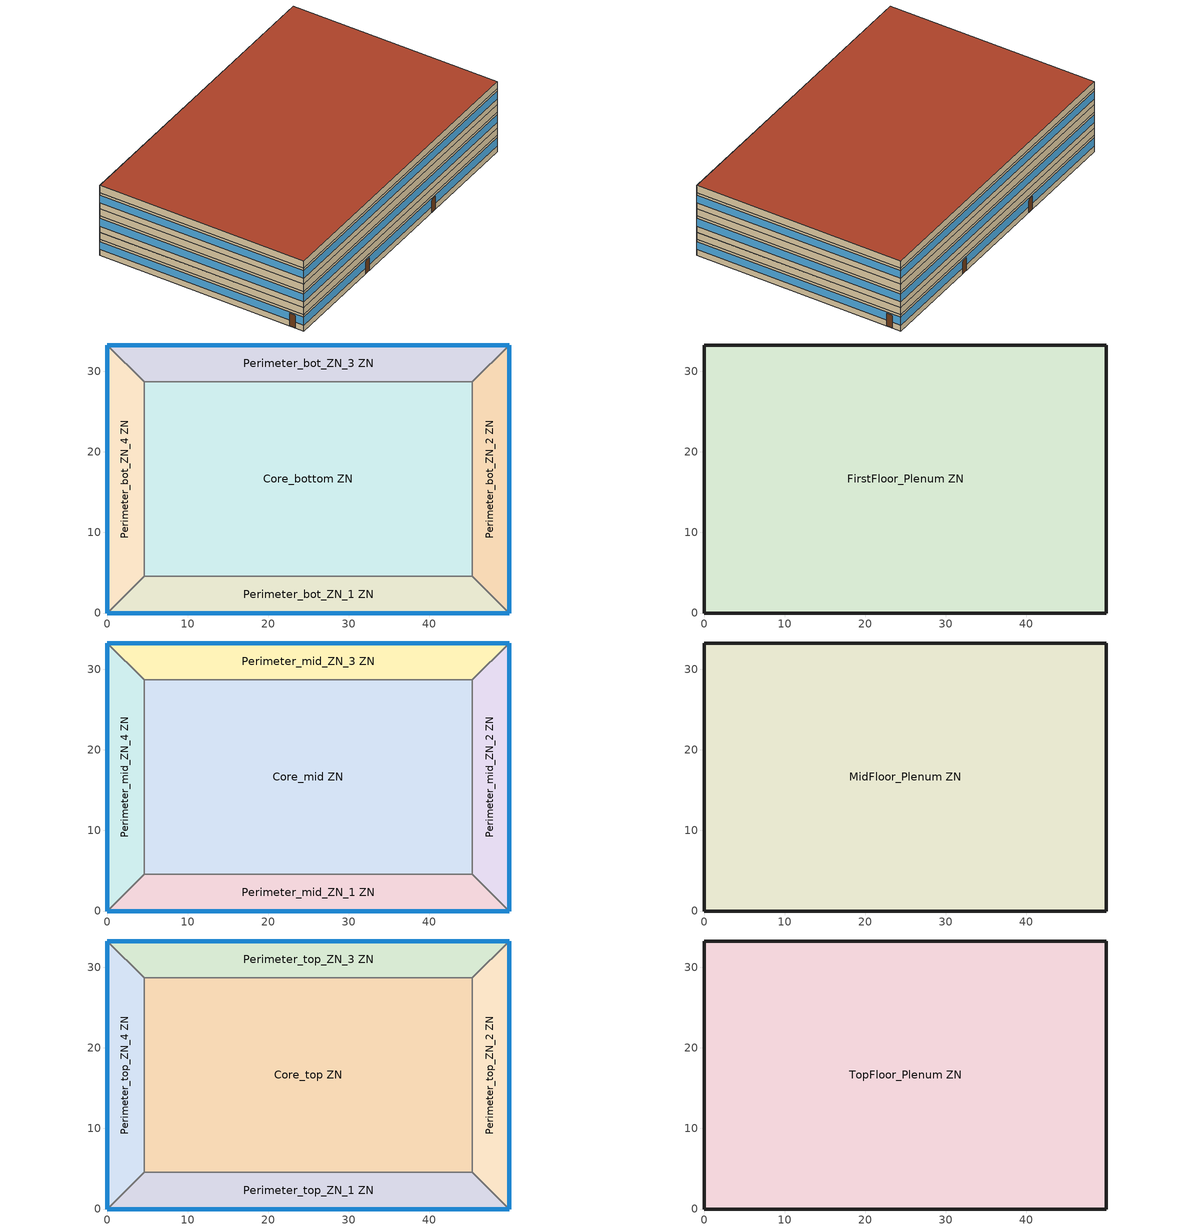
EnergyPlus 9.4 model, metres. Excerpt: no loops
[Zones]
Core_bottom ZN
 floor ground (Foundation F 126 Perim 0 Area 98354): 45.34,28.7 45.34,4.57 4.57,4.57 4.57,28.7 z0
 wall to Perimeter_bot_ZN_2 ZN (Typical Interior Wall): 45.34,4.57 45.34,28.7 z0:2.74
 wall to Perimeter_bot_ZN_3 ZN (Typical Interior Wall): 45.34,28.7 4.57,28.7 z0:2.74
 wall to Perimeter_bot_ZN_1 ZN (Typical Interior Wall): 4.57,4.57 45.34,4.57 z0:2.74
 wall to Perimeter_bot_ZN_4 ZN (Typical Interior Wall): 4.57,28.7 4.57,4.57 z0:2.74
Perimeter_bot_ZN_1 ZN
 floor ground (Foundation F 126 Perim 4991 Area 20734): 45.34,4.57 49.91,0 0,0 4.57,4.57 z0
 wall outside (Typical Insulated Steel Framed Exterior Wall R-15.63): 0,0 49.91,0 z0:2.74
 wall to Perimeter_bot_ZN_2 ZN (Typical Interior Wall): 49.91,0 45.34,4.57 z0:2.74
 wall to Perimeter_bot_ZN_4 ZN (Typical Interior Wall): 4.57,4.57 0,0 z0:2.74
 window (U 0.52 SHGC 0.40 Dbl Ref-D Clr 6mm/13mm Air): 0,0 49.91,0 z1.02:2.33
 door (Typical Insulated Metal Door R-1.43): 15.98,0 16.9,0 / 33.01,0 33.93,0 z0:2.13
Perimeter_bot_ZN_2 ZN
 floor ground (Foundation F 126 Perim 3327 Area 13126): 49.91,33.27 49.91,0 45.34,4.57 45.34,28.7 z0
 wall outside (Typical Insulated Steel Framed Exterior Wall R-15.63): 49.91,0 49.91,33.27 z0:2.74
 wall to Perimeter_bot_ZN_3 ZN (Typical Interior Wall): 49.91,33.27 45.34,28.7 z0:2.74
 window (U 0.52 SHGC 0.40 Dbl Ref-D Clr 6mm/13mm Air): 49.91,0 49.91,33.27 z1.02:2.33
 door (Typical Insulated Metal Door R-1.43): 49.91,30.99 49.91,31.9 z0:2.13
Perimeter_bot_ZN_3 ZN
 floor ground (Foundation F 126 Perim 4991 Area 20734): 49.91,33.27 45.34,28.7 4.57,28.7 0,33.27 z0
 wall outside (Typical Insulated Steel Framed Exterior Wall R-15.63): 49.91,33.27 0,33.27 z0:2.74
 wall to Perimeter_bot_ZN_4 ZN (Typical Interior Wall): 0,33.27 4.57,28.7 z0:2.74
 window (U 0.52 SHGC 0.40 Dbl Ref-D Clr 6mm/13mm Air): 49.91,33.27 0,33.27 z1.02:2.33
 door (Typical Insulated Metal Door R-1.43): 33.94,33.27 33.03,33.27 / 16.84,33.27 15.93,33.27 z0:2.13
Perimeter_bot_ZN_4 ZN
 floor ground (Foundation F 126 Perim 3327 Area 13125): 0,33.27 4.57,28.7 4.57,4.57 0,0 z0
 wall outside (Typical Insulated Steel Framed Exterior Wall R-15.63): 0,33.27 0,0 z0:2.74
 window (U 0.52 SHGC 0.40 Dbl Ref-D Clr 6mm/13mm Air): 0,33.27 0,0 z1.02:2.33
 door (Typical Insulated Metal Door R-1.43): 0,2.28 0,1.37 z0:2.13
FirstFloor_Plenum ZN
 floor to Perimeter_bot_ZN_1 ZN (Plenum Acoustical Tile): 45.34,4.57 49.91,0 0,0 4.57,4.57 z2.74
 floor to Perimeter_bot_ZN_2 ZN (Plenum Acoustical Tile): 49.91,33.27 49.91,0 45.34,4.57 45.34,28.7 z2.74
 floor to Perimeter_bot_ZN_3 ZN (Plenum Acoustical Tile): 49.91,33.27 45.34,28.7 4.57,28.7 0,33.27 z2.74
 floor to Perimeter_bot_ZN_4 ZN (Plenum Acoustical Tile): 0,33.27 4.57,28.7 4.57,4.57 0,0 z2.74
 floor to Core_bottom ZN (Plenum Acoustical Tile): 45.34,28.7 45.34,4.57 4.57,4.57 4.57,28.7 z2.74
 wall outside (Typical Insulated Steel Framed Exterior Wall R-15.63): 49.91,0 49.91,33.27 0,33.27 0,0 49.91,0 z2.74:3.96
Core_mid ZN
 floor to FirstFloor_Plenum ZN (Typical Interior Floor): 45.34,28.7 45.34,4.57 4.57,4.57 4.57,28.7 z3.96
 wall to Perimeter_mid_ZN_2 ZN (Typical Interior Wall): 45.34,4.57 45.34,28.7 z3.96:6.71
 wall to Perimeter_mid_ZN_3 ZN (Typical Interior Wall): 45.34,28.7 4.57,28.7 z3.96:6.71
 wall to Perimeter_mid_ZN_1 ZN (Typical Interior Wall): 4.57,4.57 45.34,4.57 z3.96:6.71
 wall to Perimeter_mid_ZN_4 ZN (Typical Interior Wall): 4.57,28.7 4.57,4.57 z3.96:6.71
Perimeter_mid_ZN_1 ZN
 floor to FirstFloor_Plenum ZN (Typical Interior Floor): 45.34,4.57 49.91,0 0,0 4.57,4.57 z3.96
 wall outside (Typical Insulated Steel Framed Exterior Wall R-15.63): 0,0 49.91,0 z3.96:6.71
 wall to Perimeter_mid_ZN_2 ZN (Typical Interior Wall): 49.91,0 45.34,4.57 z3.96:6.71
 wall to Perimeter_mid_ZN_4 ZN (Typical Interior Wall): 4.57,4.57 0,0 z3.96:6.71
 window (U 0.52 SHGC 0.40 Dbl Ref-D Clr 6mm/13mm Air): 0,0 49.91,0 z4.98:6.29
Perimeter_mid_ZN_2 ZN
 floor to FirstFloor_Plenum ZN (Typical Interior Floor): 49.91,33.27 49.91,0 45.34,4.57 45.34,28.7 z3.96
 wall outside (Typical Insulated Steel Framed Exterior Wall R-15.63): 49.91,0 49.91,33.27 z3.96:6.71
 wall to Perimeter_mid_ZN_3 ZN (Typical Interior Wall): 49.91,33.27 45.34,28.7 z3.96:6.71
 window (U 0.52 SHGC 0.40 Dbl Ref-D Clr 6mm/13mm Air): 49.91,0 49.91,33.27 z4.98:6.29
Perimeter_mid_ZN_3 ZN
 floor to FirstFloor_Plenum ZN (Typical Interior Floor): 49.91,33.27 45.34,28.7 4.57,28.7 0,33.27 z3.96
 wall outside (Typical Insulated Steel Framed Exterior Wall R-15.63): 49.91,33.27 0,33.27 z3.96:6.71
 wall to Perimeter_mid_ZN_4 ZN (Typical Interior Wall): 0,33.27 4.57,28.7 z3.96:6.71
 window (U 0.52 SHGC 0.40 Dbl Ref-D Clr 6mm/13mm Air): 49.91,33.27 0,33.27 z4.98:6.29
Perimeter_mid_ZN_4 ZN
 floor to FirstFloor_Plenum ZN (Typical Interior Floor): 0,33.27 4.57,28.7 4.57,4.57 0,0 z3.96
 wall outside (Typical Insulated Steel Framed Exterior Wall R-15.63): 0,33.27 0,0 z3.96:6.71
 window (U 0.52 SHGC 0.40 Dbl Ref-D Clr 6mm/13mm Air): 0,33.27 0,0 z4.98:6.29
MidFloor_Plenum ZN
 floor to Perimeter_mid_ZN_1 ZN (Plenum Acoustical Tile): 45.34,4.57 49.91,0 0,0 4.57,4.57 z6.71
 floor to Perimeter_mid_ZN_2 ZN (Plenum Acoustical Tile): 49.91,33.27 49.91,0 45.34,4.57 45.34,28.7 z6.71
 floor to Perimeter_mid_ZN_3 ZN (Plenum Acoustical Tile): 49.91,33.27 45.34,28.7 4.57,28.7 0,33.27 z6.71
 floor to Perimeter_mid_ZN_4 ZN (Plenum Acoustical Tile): 0,33.27 4.57,28.7 4.57,4.57 0,0 z6.71
 floor to Core_mid ZN (Plenum Acoustical Tile): 45.34,28.7 45.34,4.57 4.57,4.57 4.57,28.7 z6.71
 wall outside (Typical Insulated Steel Framed Exterior Wall R-15.63): 49.91,0 49.91,33.27 0,33.27 0,0 49.91,0 z6.71:7.92
Core_top ZN
 floor to MidFloor_Plenum ZN (Typical Interior Floor): 45.34,28.7 45.34,4.57 4.57,4.57 4.57,28.7 z7.92
 wall to Perimeter_top_ZN_2 ZN (Typical Interior Wall): 45.34,4.57 45.34,28.7 z7.92:10.67
 wall to Perimeter_top_ZN_3 ZN (Typical Interior Wall): 45.34,28.7 4.57,28.7 z7.92:10.67
 wall to Perimeter_top_ZN_1 ZN (Typical Interior Wall): 4.57,4.57 45.34,4.57 z7.92:10.67
 wall to Perimeter_top_ZN_4 ZN (Typical Interior Wall): 4.57,28.7 4.57,4.57 z7.92:10.67
Perimeter_top_ZN_1 ZN
 floor to MidFloor_Plenum ZN (Typical Interior Floor): 45.34,4.57 49.91,0 0,0 4.57,4.57 z7.92
 wall outside (Typical Insulated Steel Framed Exterior Wall R-15.63): 0,0 49.91,0 z7.92:10.67
 wall to Perimeter_top_ZN_2 ZN (Typical Interior Wall): 49.91,0 45.34,4.57 z7.92:10.67
 wall to Perimeter_top_ZN_4 ZN (Typical Interior Wall): 4.57,4.57 0,0 z7.92:10.67
 window (U 0.52 SHGC 0.40 Dbl Ref-D Clr 6mm/13mm Air): 0,0 49.91,0 z8.95:10.25
Perimeter_top_ZN_2 ZN
 floor to MidFloor_Plenum ZN (Typical Interior Floor): 49.91,33.27 49.91,0 45.34,4.57 45.34,28.7 z7.92
 wall outside (Typical Insulated Steel Framed Exterior Wall R-15.63): 49.91,0 49.91,33.27 z7.92:10.67
 wall to Perimeter_top_ZN_3 ZN (Typical Interior Wall): 49.91,33.27 45.34,28.7 z7.92:10.67
 window (U 0.52 SHGC 0.40 Dbl Ref-D Clr 6mm/13mm Air): 49.91,0 49.91,33.27 z8.95:10.25
Perimeter_top_ZN_3 ZN
 floor to MidFloor_Plenum ZN (Typical Interior Floor): 49.91,33.27 45.34,28.7 4.57,28.7 0,33.27 z7.92
 wall outside (Typical Insulated Steel Framed Exterior Wall R-15.63): 49.91,33.27 0,33.27 z7.92:10.67
 wall to Perimeter_top_ZN_4 ZN (Typical Interior Wall): 0,33.27 4.57,28.7 z7.92:10.67
 window (U 0.52 SHGC 0.40 Dbl Ref-D Clr 6mm/13mm Air): 49.91,33.27 0,33.27 z8.95:10.25
Perimeter_top_ZN_4 ZN
 floor to MidFloor_Plenum ZN (Typical Interior Floor): 0,33.27 4.57,28.7 4.57,4.57 0,0 z7.92
 wall outside (Typical Insulated Steel Framed Exterior Wall R-15.63): 0,33.27 0,0 z7.92:10.67
 window (U 0.52 SHGC 0.40 Dbl Ref-D Clr 6mm/13mm Air): 0,33.27 0,0 z8.95:10.25
TopFloor_Plenum ZN
 floor to Perimeter_top_ZN_1 ZN (Plenum Acoustical Tile): 45.34,4.57 49.91,0 0,0 4.57,4.57 z10.67
 floor to Perimeter_top_ZN_2 ZN (Plenum Acoustical Tile): 49.91,33.27 49.91,0 45.34,4.57 45.34,28.7 z10.67
 floor to Perimeter_top_ZN_3 ZN (Plenum Acoustical Tile): 49.91,33.27 45.34,28.7 4.57,28.7 0,33.27 z10.67
 floor to Perimeter_top_ZN_4 ZN (Plenum Acoustical Tile): 0,33.27 4.57,28.7 4.57,4.57 0,0 z10.67
 floor to Core_top ZN (Plenum Acoustical Tile): 45.34,28.7 45.34,4.57 4.57,4.57 4.57,28.7 z10.67
 wall outside (Typical Insulated Steel Framed Exterior Wall R-15.63): 49.91,0 49.91,33.27 0,33.27 0,0 49.91,0 z10.67:11.89
 roof outside (Typical IEAD Roof R-20.83): 49.91,0 49.91,33.27 0,33.27 0,0 z11.89
[Building]
-MediumOffice-ASHRAE 169-2013-5A created: 2021-03-07 23:30:32 -0800: North Axis {deg}=0; Terrain=City; Loads Convergence Tolerance Value {W}=0.04; Temperature Convergence Tolerance Value {deltaC}=0.2; Solar Distribution=FullInteriorAndExterior; Maximum Number of Warmup Days=25; Minimum Number of Warmup Days=6
[Site:Location]
Buffalo Niagara Intl AP_NY_USA: Latitude {deg}=42.93; Longitude {deg}=-78.73; Time Zone {hr}=-5; Elevation {m}=215
[Site:GroundTemperature:FCfactorMethod]
January Ground Temperature {C}=9.7; February Ground Temperature {C}=6; March Ground Temperature {C}=-2.2; April Ground Temperature {C}=-3.4; May Ground Temperature {C}=-4.2; June Ground Temperature {C}=2.7; July Ground Temperature {C}=7.5; August Ground Temperature {C}=13.7; September Ground Temperature {C}=18.6; October Ground Temperature {C}=22; November Ground Temperature {C}=20.7; December Ground Temperature {C}=16.5
[Site:WaterMainsTemperature]
Calculation Method=Correlation; Annual Average Outdoor Air Temperature {C}=8.96667; Maximum Difference In Monthly Average Outdoor Air Temperatures {deltaC}=26.2
[SizingPeriod:DesignDay] Day of Month=21; Dry-Bulb Temperature Range Modifier Type=DefaultMultipliers; Humidity Condition Type=Wetbulb; Barometric Pressure {Pa}=98769; Rain Indicator=No; Snow Indicator=No; Daylight Saving Time Indicator=No
Name | Month | Day Type | Maximum Dry-Bulb Temperature {C} | Daily Dry-Bulb Temperature Range {deltaC} | Wetbulb or DewPoint at Maximum Dry-Bulb {C} | Wind Speed {m/s} | Wind Direction {deg} | Solar Model Indicator | ASHRAE Clear Sky Optical Depth for Beam Irradiance (taub) | ASHRAE Clear Sky Optical Depth for Diffuse Irradiance (taud) | Sky Clearness
Buffalo.Niagara.Intl.AP_NY_USA Ann Clg .4% Condns DB=>MWB | 7 | SummerDesignDay | 30.3 | 9.3 | 21.8 | 5.7 | 240 | ASHRAETau | 0.462 | 2.001
Buffalo.Niagara.Intl.AP_NY_USA Ann Htg 99.6% Condns DB | 1 | WinterDesignDay | -16.3 | 0 | -16.3 | 5.1 | 270 | ASHRAEClearSky |  |  | 0
[Material] Thermal Absorptance=0.9
Name | Roughness | Thickness {m} | Conductivity {W/m-K} | Density {kg/m3} | Specific Heat {J/kg-K} | Solar Absorptance | Visible Absorptance
100mm Normalweight concrete floor | MediumSmooth | 0.1016 | 2.31 | 2322 | 832 | 0.7 | 0.7
25mm Stucco | Smooth | 0.0254 | 0.72 | 1856 | 840 | 0.7 | 0.7
5/8 in. Gypsum Board | MediumSmooth | 0.0159 | 0.16 | 800 | 1090 | 0.7 | 0.7
Acoustic Tile - 1/2 in. | MediumSmooth | 0.0127 | 0.0576335 | 288.332 | 795.492 | 0 | 0
F08 Metal surface; Metal Roof Surface | Smooth | 0.0008 | 45.28 | 7824 | 500 | 0.7 | 0.7
G01 13mm gypsum board | Smooth | 0.0127 | 0.16 | 800 | 1090 | 0.7 | 0.5
Roof Membrane | VeryRough | 0.0095 | 0.16 | 1121.29 | 1460 | 0.7 | 0.7
Std Wood 6inch | MediumSmooth | 0.15 | 0.12 | 540 | 1210 | 0.7 | 0.7
[Material:NoMass] Thermal Absorptance=0.9; Solar Absorptance=0.7
Name | Roughness | Thermal Resistance {m2-K/W} | Visible Absorptance
CP02 CARPET PAD | VeryRough | 0.21648 | 0.8
Typical Insulation R-0.58 | Smooth | 0.101875 | 0.7
Typical Insulation R-13.45 | Smooth | 2.368 | 0.7
Typical Insulation R-19.72 | Smooth | 3.4722 | 0.7
[WindowMaterial:Gas]
AIR 13MM: Gas Type=Air; Thickness {m}=0.0127
[WindowMaterial:Glazing] Optical Data Type=SpectralAverage; Thickness {m}=0.006; Infrared Transmittance at Normal Incidence=0; Front Side Infrared Hemispherical Emissivity=0.84; Conductivity {W/m-K}=0.9; Dirt Correction Factor for Solar and Visible Transmittance=1; Solar Diffusing=No
Name | Solar Transmittance at Normal Incidence | Front Side Solar Reflectance at Normal Incidence | Back Side Solar Reflectance at Normal Incidence | Visible Transmittance at Normal Incidence | Front Side Visible Reflectance at Normal Incidence | Back Side Visible Reflectance at Normal Incidence | Back Side Infrared Hemispherical Emissivity
CLEAR 6MM | 0.775 | 0.071 | 0.071 | 0.881 | 0.08 | 0.08 | 0.84
REF D CLEAR 6MM | 0.429 | 0.308 | 0.379 | 0.334 | 0.453 | 0.505 | 0.82
[Construction]
InteriorFurnishings: Std Wood 6inch
Plenum Acoustical Tile: Acoustic Tile - 1/2 in.
Typical IEAD Roof R-20.83: Roof Membrane, Typical Insulation R-19.72, Metal Roof Surface
Typical Insulated Metal Door R-1.43: F08 Metal surface, Typical Insulation R-0.58
Typical Insulated Steel Framed Exterior Wall R-15.63: 25mm Stucco, 5/8 in. Gypsum Board, Typical Insulation R-13.45, 5/8 in. Gypsum Board
Typical Interior Floor: 100mm Normalweight concrete floor, CP02 CARPET PAD
Typical Interior Wall: G01 13mm gypsum board, G01 13mm gypsum board
U 0.52 SHGC 0.40 Dbl Ref-D Clr 6mm/13mm Air: REF D CLEAR 6MM, AIR 13MM, CLEAR 6MM
[Construction:FfactorGroundFloor] F-Factor {W/m-K}=1.26344
Name | Area {m2} | PerimeterExposed {m}
Foundation F 126 Perim 0 Area 98354 | 983.537 | 0
Foundation F 126 Perim 3327 Area 13125 | 131.254 | 33.2738
Foundation F 126 Perim 3327 Area 13126 | 131.262 | 33.2738
Foundation F 126 Perim 4991 Area 20734 | 207.338 | 49.911
[Zone] Multiplier=1
Name | Part of Total Floor Area
Core_bottom ZN; Core_mid ZN; Core_top ZN; Perimeter_bot_ZN_1 ZN; Perimeter_bot_ZN_2 ZN; Perimeter_bot_ZN_3 ZN; Perimeter_bot_ZN_4 ZN; Perimeter_mid_ZN_1 ZN; Perimeter_mid_ZN_2 ZN; Perimeter_mid_ZN_3 ZN; Perimeter_mid_ZN_4 ZN; Perimeter_top_ZN_1 ZN; Perimeter_top_ZN_2 ZN; Perimeter_top_ZN_3 ZN; Perimeter_top_ZN_4 ZN | Yes
FirstFloor_Plenum ZN; MidFloor_Plenum ZN; TopFloor_Plenum ZN | No
[InternalMass] Construction=InteriorFurnishings
Name | Zone or ZoneList | Surface Area {m2}
Core_bottom Mass | Core_bottom ZN | 1967.07
Core_mid Mass | Core_mid ZN | 1967.07
Core_top Mass | Core_top ZN | 1967.07
FirstFloor_Plenum Mass | FirstFloor_Plenum ZN | 3321.46
MidFloor_Plenum Mass | MidFloor_Plenum ZN | 3321.46
Perimeter_bot_ZN_1 Mass | Perimeter_bot_ZN_1 ZN | 414.676
Perimeter_bot_ZN_2 Mass | Perimeter_bot_ZN_2 ZN | 262.524
Perimeter_bot_ZN_3 Mass | Perimeter_bot_ZN_3 ZN | 414.676
Perimeter_bot_ZN_4 Mass | Perimeter_bot_ZN_4 ZN | 262.507
Perimeter_mid_ZN_1 Mass | Perimeter_mid_ZN_1 ZN | 414.676
Perimeter_mid_ZN_2 Mass | Perimeter_mid_ZN_2 ZN | 262.524
Perimeter_mid_ZN_3 Mass | Perimeter_mid_ZN_3 ZN | 414.676
Perimeter_mid_ZN_4 Mass | Perimeter_mid_ZN_4 ZN | 262.507
Perimeter_top_ZN_1 Mass | Perimeter_top_ZN_1 ZN | 414.676
Perimeter_top_ZN_2 Mass | Perimeter_top_ZN_2 ZN | 262.524
Perimeter_top_ZN_3 Mass | Perimeter_top_ZN_3 ZN | 414.676
Perimeter_top_ZN_4 Mass | Perimeter_top_ZN_4 ZN | 262.507
TopFloor_Plenum Mass | TopFloor_Plenum ZN | 3321.46
[ElectricEquipment] Zone or ZoneList=Core_bottom ZN; Design Level Calculation Method=EquipmentLevel; Fraction Radiant=0.5
Name | Schedule | Design Level {W}
2 Elevator Fans | OfficeMedium ELEV_LIGHT_FAN_SCH_ADD_DF | 149.4504
2 Elevator Lift Motors | OfficeMedium BLDG_ELEVATORS | 32110
2 Elevator Lights | OfficeMedium ELEV_LIGHT_FAN_SCH_ADD_DF | 64.6971
[ZoneInfiltration:DesignFlowRate]
Name | Zone or ZoneList | Schedule | Design Flow Rate Calculation Method | Flow per Exterior Surface Area {m3/s-m2} | Constant Term Coefficient | Temperature Term Coefficient | Velocity Term Coefficient | Velocity Squared Term Coefficient | Design Flow Rate {m3/s}
FirstFloor_Plenum Infiltration | FirstFloor_Plenum ZN | OfficeMedium INFIL_SCH_PNNL | Flow/ExteriorArea | 0.000569573 | 0 | 0 | 0.224 | 0
MidFloor_Plenum Infiltration | MidFloor_Plenum ZN | OfficeMedium INFIL_SCH_PNNL | Flow/ExteriorArea | 0.000569573 | 0 | 0 | 0.224 | 0
entry door Infiltration | Perimeter_bot_ZN_1 ZN | OfficeMedium INFIL_Door_Opening_SCH | Flow/Zone |  |  |  |  |  | 0.67866
Perimeter_bot_ZN_1 Infiltration | Perimeter_bot_ZN_1 ZN | OfficeMedium INFIL_SCH_PNNL | Flow/ExteriorArea | 0.000569573 | 0 | 0 | 0.224 | 0
Perimeter_bot_ZN_2 Infiltration | Perimeter_bot_ZN_2 ZN | OfficeMedium INFIL_SCH_PNNL | Flow/ExteriorArea | 0.000569573 | 0 | 0 | 0.224 | 0
Perimeter_bot_ZN_3 Infiltration | Perimeter_bot_ZN_3 ZN | OfficeMedium INFIL_SCH_PNNL | Flow/ExteriorArea | 0.000569573 | 0 | 0 | 0.224 | 0
Perimeter_bot_ZN_4 Infiltration | Perimeter_bot_ZN_4 ZN | OfficeMedium INFIL_SCH_PNNL | Flow/ExteriorArea | 0.000569573 | 0 | 0 | 0.224 | 0
Perimeter_mid_ZN_1 Infiltration | Perimeter_mid_ZN_1 ZN | OfficeMedium INFIL_SCH_PNNL | Flow/ExteriorArea | 0.000569573 | 0 | 0 | 0.224 | 0
Perimeter_mid_ZN_2 Infiltration | Perimeter_mid_ZN_2 ZN | OfficeMedium INFIL_SCH_PNNL | Flow/ExteriorArea | 0.000569573 | 0 | 0 | 0.224 | 0
Perimeter_mid_ZN_3 Infiltration | Perimeter_mid_ZN_3 ZN | OfficeMedium INFIL_SCH_PNNL | Flow/ExteriorArea | 0.000569573 | 0 | 0 | 0.224 | 0
Perimeter_mid_ZN_4 Infiltration | Perimeter_mid_ZN_4 ZN | OfficeMedium INFIL_SCH_PNNL | Flow/ExteriorArea | 0.000569573 | 0 | 0 | 0.224 | 0
Perimeter_top_ZN_1 Infiltration | Perimeter_top_ZN_1 ZN | OfficeMedium INFIL_SCH_PNNL | Flow/ExteriorArea | 0.000569573 | 0 | 0 | 0.224 | 0
Perimeter_top_ZN_2 Infiltration | Perimeter_top_ZN_2 ZN | OfficeMedium INFIL_SCH_PNNL | Flow/ExteriorArea | 0.000569573 | 0 | 0 | 0.224 | 0
Perimeter_top_ZN_3 Infiltration | Perimeter_top_ZN_3 ZN | OfficeMedium INFIL_SCH_PNNL | Flow/ExteriorArea | 0.000569573 | 0 | 0 | 0.224 | 0
Perimeter_top_ZN_4 Infiltration | Perimeter_top_ZN_4 ZN | OfficeMedium INFIL_SCH_PNNL | Flow/ExteriorArea | 0.000569573 | 0 | 0 | 0.224 | 0
TopFloor_Plenum Infiltration | TopFloor_Plenum ZN | OfficeMedium INFIL_SCH_PNNL | Flow/ExteriorArea | 6.19946e-05 | 0 | 0 | 0.224 | 0
[Daylighting:Controls] Lighting Control Type=Stepped; Minimum Input Power Fraction for Continuous or ContinuousOff Dimming Control=0.3; Minimum Light Output Fraction for Continuous or ContinuousOff Dimming Control=0.2; Number of Stepped Control Steps=3; Probability Lighting will be Reset When Needed in Manual Stepped Control=1; Glare Calculation Azimuth Angle of View Direction Clockwise from Zone y-Axis {deg}=0; Maximum Allowable Discomfort Glare Index=22; Illuminance Setpoint at Reference Point 1 {lux}=500; Illuminance Setpoint at Reference Point 2 {lux}=375
Name | Zone | Glare Calculation Daylighting Reference Point | Daylighting Reference Point Name 1 | Fraction of Zone Controlled by Reference Point 1 | Daylighting Reference Point Name 2 | Fraction of Zone Controlled by Reference Point 2
Perimeter_bot_ZN_1 ZN DaylightingControls | Perimeter_bot_ZN_1 ZN | Perimeter_bot_ZN_1 Daylt Sensor 1 | Perimeter_bot_ZN_1 Daylt Sensor 1 | 0.08 | Perimeter_bot_ZN_1 Daylt Sensor 2 | 0.46
Perimeter_bot_ZN_2 ZN DaylightingControls | Perimeter_bot_ZN_2 ZN | Perimeter_bot_ZN_2 Daylt Sensor 1 | Perimeter_bot_ZN_2 Daylt Sensor 1 | 0.43 | Perimeter_bot_ZN_2 Daylt Sensor 2 | 0.12
Perimeter_bot_ZN_3 ZN DaylightingControls | Perimeter_bot_ZN_3 ZN | Perimeter_bot_ZN_3 Daylt Sensor 1 | Perimeter_bot_ZN_3 Daylt Sensor 1 | 0.46 | Perimeter_bot_ZN_3 Daylt Sensor 2 | 0.08
Perimeter_bot_ZN_4 ZN DaylightingControls | Perimeter_bot_ZN_4 ZN | Perimeter_bot_ZN_4 Daylt Sensor 1 | Perimeter_bot_ZN_4 Daylt Sensor 1 | 0.43 | Perimeter_bot_ZN_4 Daylt Sensor 2 | 0.12
Perimeter_mid_ZN_1 ZN DaylightingControls | Perimeter_mid_ZN_1 ZN | Perimeter_mid_ZN_1 Daylt Sensor 1 | Perimeter_mid_ZN_1 Daylt Sensor 1 | 0.08 | Perimeter_mid_ZN_1 Daylt Sensor 2 | 0.46
Perimeter_mid_ZN_2 ZN DaylightingControls | Perimeter_mid_ZN_2 ZN | Perimeter_mid_ZN_2 Daylt Sensor 1 | Perimeter_mid_ZN_2 Daylt Sensor 1 | 0.43 | Perimeter_mid_ZN_2 Daylt Sensor 2 | 0.12
Perimeter_mid_ZN_3 ZN DaylightingControls | Perimeter_mid_ZN_3 ZN | Perimeter_mid_ZN_3 Daylt Sensor 1 | Perimeter_mid_ZN_3 Daylt Sensor 1 | 0.46 | Perimeter_mid_ZN_3 Daylt Sensor 2 | 0.08
Perimeter_mid_ZN_4 ZN DaylightingControls | Perimeter_mid_ZN_4 ZN | Perimeter_mid_ZN_4 Daylt Sensor 1 | Perimeter_mid_ZN_4 Daylt Sensor 1 | 0.43 | Perimeter_mid_ZN_4 Daylt Sensor 2 | 0.12
Perimeter_top_ZN_1 ZN DaylightingControls | Perimeter_top_ZN_1 ZN | Perimeter_top_ZN_1 Daylt Sensor 1 | Perimeter_top_ZN_1 Daylt Sensor 1 | 0.08 | Perimeter_top_ZN_1 Daylt Sensor 2 | 0.46
Perimeter_top_ZN_2 ZN DaylightingControls | Perimeter_top_ZN_2 ZN | Perimeter_top_ZN_2 Daylt Sensor 1 | Perimeter_top_ZN_2 Daylt Sensor 1 | 0.43 | Perimeter_top_ZN_2 Daylt Sensor 2 | 0.12
Perimeter_top_ZN_3 ZN DaylightingControls | Perimeter_top_ZN_3 ZN | Perimeter_top_ZN_3 Daylt Sensor 1 | Perimeter_top_ZN_3 Daylt Sensor 1 | 0.46 | Perimeter_top_ZN_3 Daylt Sensor 2 | 0.08
Perimeter_top_ZN_4 ZN DaylightingControls | Perimeter_top_ZN_4 ZN | Perimeter_top_ZN_4 Daylt Sensor 1 | Perimeter_top_ZN_4 Daylt Sensor 1 | 0.43 | Perimeter_top_ZN_4 Daylt Sensor 2 | 0.12
[AvailabilityManager:NightCycle] Applicability Schedule=Always On Discrete; Fan Schedule=OfficeMedium HVACOperationSchd; Control Type=CycleOnAny; Thermostat Tolerance {deltaC}=1; Cycling Run Time Control Type=FixedRunTime; Cycling Run Time {s}=1800
Availability Manager Night Cycle 1; Availability Manager Night Cycle 2; Availability Manager Night Cycle 3
[AvailabilityManager:Scheduled] Schedule=Always On Discrete
5 Zone PVAV OA System Availability Manager; 5 Zone PVAV 1 OA System Availability Manager; 5 Zone PVAV 2 OA System Availability Manager
[AirLoopHVAC:ReturnPlenum]
Name | Zone
Air Loop HVAC Return Plenum 1 | FirstFloor_Plenum ZN
Air Loop HVAC Return Plenum 2 | MidFloor_Plenum ZN
Air Loop HVAC Return Plenum 3 | TopFloor_Plenum ZN
[Exterior:Lights] Control Option=AstronomicalClock
Name | Schedule | Design Level {W}
NonDimming Exterior Lights Def | OfficeMedium Exterior_lighting_schedule_a | 519.2
Occ Sensing Exterior Lights Def | OfficeMedium Exterior_lighting_schedule_b | 7402.3
[ElectricLoadCenter:Transformer]
Transformer_1: Availability Schedule=Always On Discrete; Transformer Usage=PowerInFromGrid; Radiative Fraction=0; Rated Capacity {VA}=45000; Phase=3; Conductor Material=Aluminum; Full Load Temperature Rise {C}=150; Fraction of Eddy Current Losses=0.1; Performance Input Method=NominalEfficiency; Nameplate Efficiency=0.977; Per Unit Load for Nameplate Efficiency=0.35; Reference Temperature for Nameplate Efficiency {C}=75; Consider Transformer Loss for Utility Cost=Yes; Meter Name 1=Wired_LTG_Electricity; Meter Name 2=Wired_Int_EQUIP
[EnergyManagementSystem:GlobalVariable]
Wired_LTG
[EnergyManagementSystem:Sensor]
Name | Output:Variable or Output:Meter | Output:Variable or Output:Meter Index Key
Facility_Int_LTG | InteriorLights:Electricity
OAT; OAT_1; OAT_2 | Site Outdoor Air Drybulb Temperature | Environment
[EnergyManagementSystem:Actuator] Actuated Component Type=Schedule:Year; Actuated Component Control Type=Schedule Value
Name | Actuated Component Unique
SYS5ZonePVAV1ClgSch0; SYS5ZonePVAV2ClgSch0; SYS5ZonePVAVClgSch0 | OfficeMedium CLGSETP_SCH_NO_SETBACK
SYS5ZonePVAV1HtgSch0; SYS5ZonePVAV2HtgSch0; SYS5ZonePVAVHtgSch0 | OfficeMedium HTGSETP_SCH_PACU_VAV_bot
[EnergyManagementSystem:Program]
SYS5ZonePVAV1OptimumStartProg0: IF DaylightSavings==0 && DayOfWeek>1 && Hour==5 && OAT_1<23.9 && OAT_1>1.7; SET SYS5ZonePVAV1ClgSch0 = 29.4; SET SYS5ZonePVAV1HtgSch0 = 15.6; ELSEIF DaylightSavings==0 && DayOfWeek==1 && Hour==7 && OAT_1<23.9 && OAT_1>1.7; SET SYS5ZonePVAV1ClgSch0 = 29.4; SET SYS5ZonePVAV1HtgSch0 = 15.6; ELSEIF DaylightSavings==1 && DayOfWeek>1 && Hour==4 && OAT_1<23.9 && OAT_1>1.7; SET SYS5ZonePVAV1ClgSch0 = 29.4; SET SYS5ZonePVAV1HtgSch0 = 15.6; ELSEIF DaylightSavings==1 && DayOfWeek==1 && Hour==6 && OAT_1<23.9 && OAT_1>1.7; SET SYS5ZonePVAV1ClgSch0 = 29.4; SET SYS5ZonePVAV1HtgSch0 = 15.6; ELSE; SET SYS5ZonePVAV1ClgSch0 = NULL; SET SYS5ZonePVAV1HtgSch0 = NULL; ENDIF
SYS5ZonePVAV2OptimumStartProg0: IF DaylightSavings==0 && DayOfWeek>1 && Hour==5 && OAT_2<23.9 && OAT_2>1.7; SET SYS5ZonePVAV2ClgSch0 = 29.4; SET SYS5ZonePVAV2HtgSch0 = 15.6; ELSEIF DaylightSavings==0 && DayOfWeek==1 && Hour==7 && OAT_2<23.9 && OAT_2>1.7; SET SYS5ZonePVAV2ClgSch0 = 29.4; SET SYS5ZonePVAV2HtgSch0 = 15.6; ELSEIF DaylightSavings==1 && DayOfWeek>1 && Hour==4 && OAT_2<23.9 && OAT_2>1.7; SET SYS5ZonePVAV2ClgSch0 = 29.4; SET SYS5ZonePVAV2HtgSch0 = 15.6; ELSEIF DaylightSavings==1 && DayOfWeek==1 && Hour==6 && OAT_2<23.9 && OAT_2>1.7; SET SYS5ZonePVAV2ClgSch0 = 29.4; SET SYS5ZonePVAV2HtgSch0 = 15.6; ELSE; SET SYS5ZonePVAV2ClgSch0 = NULL; SET SYS5ZonePVAV2HtgSch0 = NULL; ENDIF
SYS5ZonePVAVOptimumStartProg0: IF DaylightSavings==0 && DayOfWeek>1 && Hour==5 && OAT<23.9 && OAT>1.7; SET SYS5ZonePVAVClgSch0 = 29.4; SET SYS5ZonePVAVHtgSch0 = 15.6; ELSEIF DaylightSavings==0 && DayOfWeek==1 && Hour==7 && OAT<23.9 && OAT>1.7; SET SYS5ZonePVAVClgSch0 = 29.4; SET SYS5ZonePVAVHtgSch0 = 15.6; ELSEIF DaylightSavings==1 && DayOfWeek>1 && Hour==4 && OAT<23.9 && OAT>1.7; SET SYS5ZonePVAVClgSch0 = 29.4; SET SYS5ZonePVAVHtgSch0 = 15.6; ELSEIF DaylightSavings==1 && DayOfWeek==1 && Hour==6 && OAT<23.9 && OAT>1.7; SET SYS5ZonePVAVClgSch0 = 29.4; SET SYS5ZonePVAVHtgSch0 = 15.6; ELSE; SET SYS5ZonePVAVClgSch0 = NULL; SET SYS5ZonePVAVHtgSch0 = NULL; ENDIF
Transformer_Load_Prog: SET Wired_LTG = Facility_Int_LTG*0.0281
[EnergyManagementSystem:ProgramCallingManager]
SYS5ZonePVAV1OptimumStartCallingManager0: BeginTimestepBeforePredictor; SYS5ZonePVAV1OptimumStartProg0
SYS5ZonePVAV2OptimumStartCallingManager0: BeginTimestepBeforePredictor; SYS5ZonePVAV2OptimumStartProg0
SYS5ZonePVAVOptimumStartCallingManager0: BeginTimestepBeforePredictor; SYS5ZonePVAVOptimumStartProg0
Transformer_Load_Prog_Manager: AfterPredictorAfterHVACManagers; Transformer_Load_Prog
[EnergyManagementSystem:OutputVariable]
Wired_LTG: EMS Variable=Wired_LTG; Type of Data in Variable=Summed; Update Frequency=ZoneTimeStep; Units=J
[Schedule:Day:Interval]
OfficeMedium HTGSETP_SCH_PACU_VAV_bot Default; OfficeMedium HTGSETP_SCH_PACU_VAV_bot Summer Design Day: No, 24:00, 15.6
OfficeMedium HTGSETP_SCH_PACU_VAV_bot Wkdy Day: No, 05:00, 15.6, 22:00, 21, 24:00, 15.6
OfficeMedium HTGSETP_SCH_PACU_VAV_bot Sat Day: No, 05:00, 15.6, 17:00, 21, 24:00, 15.6
OfficeMedium HTGSETP_SCH_PACU_VAV_bot Winter Design Day: No, 05:00, 15.6, 06:00, 17.6, 07:00, 19.6, 22:00, 21, 24:00, 15.6
OfficeMedium CLGSETP_SCH_NO_SETBACK Default; OfficeMedium CLGSETP_SCH_NO_SETBACK Default|WntrDsn|Sat|Wkdy Day; OfficeMedium CLGSETP_SCH_NO_SETBACK Winter Design Day: No, 24:00, 24
OfficeMedium CLGSETP_SCH_NO_SETBACK Summer Design Day: No, 05:00, 26.7, 06:00, 25.7, 07:00, 25, 22:00, 24, 24:00, 26.7
OfficeMedium BLDG_ELEVATORS Sat Day; OfficeMedium ELEV_LIGHT_FAN_SCH_ADD_DF Sat Day: No, 07:00, 0, 08:00, 0.16, 09:00, 0.14, 10:00, 0.21, 11:00, 0.18, 12:00, 0.25, 13:00, 0.21, 14:00, 0.13, 15:00, 0.08, 16:00, 0.04, 17:00, 0.05, 18:00, 0.06, 24:00, 0
OfficeMedium BLDG_ELEVATORS Summer Design Day; OfficeMedium ELEV_LIGHT_FAN_SCH_ADD_DF Summer Design Day: No, 24:00, 0.69
OfficeMedium BLDG_ELEVATORS Sun|WntrDsn Day; OfficeMedium BLDG_ELEVATORS Winter Design Day; OfficeMedium ELEV_LIGHT_FAN_SCH_ADD_DF Default; OfficeMedium ELEV_LIGHT_FAN_SCH_ADD_DF Winter Design Day; OfficeMedium HVACOperationSchd Default; OfficeMedium INFIL_Door_Opening_SCH Default; OfficeMedium INFIL_Door_Opening_SCH Summer Design Day; OfficeMedium INFIL_Door_Opening_SCH Winter Design Day; Schedule Day 21: No, 24:00, 0
OfficeMedium BLDG_ELEVATORS Wkdy Day; OfficeMedium ELEV_LIGHT_FAN_SCH_ADD_DF Wkdy Day: No, 07:00, 0, 08:00, 0.35, 09:00, 0.69, 10:00, 0.43, 11:00, 0.37, 12:00, 0.43, 13:00, 0.58, 14:00, 0.48, 16:00, 0.37, 17:00, 0.46, 18:00, 0.62, 19:00, 0.12, 21:00, 0.04, 24:00, 0
OfficeMedium Exterior_lighting_schedule_a Default; OfficeMedium Exterior_lighting_schedule_a Summer Design Day; OfficeMedium Exterior_lighting_schedule_a Winter Design Day: No, 06:00, 0, 24:00, 1
OfficeMedium Exterior_lighting_schedule_b Default; OfficeMedium Exterior_lighting_schedule_b Summer Design Day; OfficeMedium Exterior_lighting_schedule_b Winter Design Day: No, 06:00, 0.7, 24:00, 1
OfficeMedium HVACOperationSchd SmrDsn|Wkdy Day; OfficeMedium HVACOperationSchd Summer Design Day: No, 06:00, 0, 22:00, 1, 24:00, 0
OfficeMedium HVACOperationSchd Winter Design Day; OfficeMedium HVACOperationSchd WntrDsn|Sat Day: No, 06:00, 0, 18:00, 1, 24:00, 0
OfficeMedium INFIL_Door_Opening_SCH Wkdy Day: No, 06:00, 0, 07:00, 0.144, 08:00, 1, 12:00, 0.144, 13:00, 1, 17:00, 0.144, 18:00, 1, 19:00, 0.144, 24:00, 0
OfficeMedium INFIL_SCH_PNNL Default: No, 24:00, 1
OfficeMedium INFIL_SCH_PNNL SmrDsn|Wkdy Day; OfficeMedium INFIL_SCH_PNNL Summer Design Day: No, 06:00, 1, 22:00, 0.25, 24:00, 1
OfficeMedium INFIL_SCH_PNNL Winter Design Day; OfficeMedium INFIL_SCH_PNNL WntrDsn|Sat Day: No, 06:00, 1, 18:00, 0.25, 24:00, 1
[Schedule:Week:Daily]
OfficeMedium HTGSETP_SCH_PACU_VAV_bot Week Rule - Jan1-Dec31: OfficeMedium HTGSETP_SCH_PACU_VAV_bot Default, OfficeMedium HTGSETP_SCH_PACU_VAV_bot Wkdy Day, OfficeMedium HTGSETP_SCH_PACU_VAV_bot Wkdy Day, OfficeMedium HTGSETP_SCH_PACU_VAV_bot Wkdy Day, OfficeMedium HTGSETP_SCH_PACU_VAV_bot Wkdy Day, OfficeMedium HTGSETP_SCH_PACU_VAV_bot Wkdy Day, OfficeMedium HTGSETP_SCH_PACU_VAV_bot Sat Day, OfficeMedium HTGSETP_SCH_PACU_VAV_bot Default, OfficeMedium HTGSETP_SCH_PACU_VAV_bot Summer Design Day, OfficeMedium HTGSETP_SCH_PACU_VAV_bot Winter Design Day, OfficeMedium HTGSETP_SCH_PACU_VAV_bot Default, OfficeMedium HTGSETP_SCH_PACU_VAV_bot Default
OfficeMedium CLGSETP_SCH_NO_SETBACK Week Rule - Jan1-Dec31: OfficeMedium CLGSETP_SCH_NO_SETBACK Default, OfficeMedium CLGSETP_SCH_NO_SETBACK Default|WntrDsn|Sat|Wkdy Day, OfficeMedium CLGSETP_SCH_NO_SETBACK Default|WntrDsn|Sat|Wkdy Day, OfficeMedium CLGSETP_SCH_NO_SETBACK Default|WntrDsn|Sat|Wkdy Day, OfficeMedium CLGSETP_SCH_NO_SETBACK Default|WntrDsn|Sat|Wkdy Day, OfficeMedium CLGSETP_SCH_NO_SETBACK Default|WntrDsn|Sat|Wkdy Day, OfficeMedium CLGSETP_SCH_NO_SETBACK Default|WntrDsn|Sat|Wkdy Day, OfficeMedium CLGSETP_SCH_NO_SETBACK Default, OfficeMedium CLGSETP_SCH_NO_SETBACK Summer Design Day, OfficeMedium CLGSETP_SCH_NO_SETBACK Winter Design Day, OfficeMedium CLGSETP_SCH_NO_SETBACK Default, OfficeMedium CLGSETP_SCH_NO_SETBACK Default
OfficeMedium BLDG_ELEVATORS Week Rule - Jan1-Dec31: OfficeMedium BLDG_ELEVATORS Sun|WntrDsn Day, OfficeMedium BLDG_ELEVATORS Wkdy Day, OfficeMedium BLDG_ELEVATORS Wkdy Day, OfficeMedium BLDG_ELEVATORS Wkdy Day, OfficeMedium BLDG_ELEVATORS Wkdy Day, OfficeMedium BLDG_ELEVATORS Wkdy Day, OfficeMedium BLDG_ELEVATORS Sat Day, Schedule Day 21, OfficeMedium BLDG_ELEVATORS Summer Design Day, OfficeMedium BLDG_ELEVATORS Winter Design Day, Schedule Day 21, Schedule Day 21
OfficeMedium ELEV_LIGHT_FAN_SCH_ADD_DF Week Rule - Jan1-Dec31: OfficeMedium ELEV_LIGHT_FAN_SCH_ADD_DF Default, OfficeMedium ELEV_LIGHT_FAN_SCH_ADD_DF Wkdy Day, OfficeMedium ELEV_LIGHT_FAN_SCH_ADD_DF Wkdy Day, OfficeMedium ELEV_LIGHT_FAN_SCH_ADD_DF Wkdy Day, OfficeMedium ELEV_LIGHT_FAN_SCH_ADD_DF Wkdy Day, OfficeMedium ELEV_LIGHT_FAN_SCH_ADD_DF Wkdy Day, OfficeMedium ELEV_LIGHT_FAN_SCH_ADD_DF Sat Day, OfficeMedium ELEV_LIGHT_FAN_SCH_ADD_DF Default, OfficeMedium ELEV_LIGHT_FAN_SCH_ADD_DF Summer Design Day, OfficeMedium ELEV_LIGHT_FAN_SCH_ADD_DF Winter Design Day, OfficeMedium ELEV_LIGHT_FAN_SCH_ADD_DF Default, OfficeMedium ELEV_LIGHT_FAN_SCH_ADD_DF Default
OfficeMedium Exterior_lighting_schedule_a Week Rule - Jan1-Dec31: OfficeMedium Exterior_lighting_schedule_a Default, OfficeMedium Exterior_lighting_schedule_a Default, OfficeMedium Exterior_lighting_schedule_a Default, OfficeMedium Exterior_lighting_schedule_a Default, OfficeMedium Exterior_lighting_schedule_a Default, OfficeMedium Exterior_lighting_schedule_a Default, OfficeMedium Exterior_lighting_schedule_a Default, OfficeMedium Exterior_lighting_schedule_a Default, OfficeMedium Exterior_lighting_schedule_a Summer Design Day, OfficeMedium Exterior_lighting_schedule_a Winter Design Day, OfficeMedium Exterior_lighting_schedule_a Default, OfficeMedium Exterior_lighting_schedule_a Default
OfficeMedium Exterior_lighting_schedule_b Week Rule - Jan1-Dec31: OfficeMedium Exterior_lighting_schedule_b Default, OfficeMedium Exterior_lighting_schedule_b Default, OfficeMedium Exterior_lighting_schedule_b Default, OfficeMedium Exterior_lighting_schedule_b Default, OfficeMedium Exterior_lighting_schedule_b Default, OfficeMedium Exterior_lighting_schedule_b Default, OfficeMedium Exterior_lighting_schedule_b Default, OfficeMedium Exterior_lighting_schedule_b Default, OfficeMedium Exterior_lighting_schedule_b Summer Design Day, OfficeMedium Exterior_lighting_schedule_b Winter Design Day, OfficeMedium Exterior_lighting_schedule_b Default, OfficeMedium Exterior_lighting_schedule_b Default
OfficeMedium HVACOperationSchd Week Rule - Jan1-Dec31: OfficeMedium HVACOperationSchd Default, OfficeMedium HVACOperationSchd SmrDsn|Wkdy Day, OfficeMedium HVACOperationSchd SmrDsn|Wkdy Day, OfficeMedium HVACOperationSchd SmrDsn|Wkdy Day, OfficeMedium HVACOperationSchd SmrDsn|Wkdy Day, OfficeMedium HVACOperationSchd SmrDsn|Wkdy Day, OfficeMedium HVACOperationSchd WntrDsn|Sat Day, OfficeMedium HVACOperationSchd Default, OfficeMedium HVACOperationSchd Summer Design Day, OfficeMedium HVACOperationSchd Winter Design Day, OfficeMedium HVACOperationSchd Default, OfficeMedium HVACOperationSchd Default
OfficeMedium INFIL_Door_Opening_SCH Week Rule - Jan1-Dec31: OfficeMedium INFIL_Door_Opening_SCH Default, OfficeMedium INFIL_Door_Opening_SCH Wkdy Day, OfficeMedium INFIL_Door_Opening_SCH Wkdy Day, OfficeMedium INFIL_Door_Opening_SCH Wkdy Day, OfficeMedium INFIL_Door_Opening_SCH Wkdy Day, OfficeMedium INFIL_Door_Opening_SCH Wkdy Day, OfficeMedium INFIL_Door_Opening_SCH Default, OfficeMedium INFIL_Door_Opening_SCH Default, OfficeMedium INFIL_Door_Opening_SCH Summer Design Day, OfficeMedium INFIL_Door_Opening_SCH Winter Design Day, OfficeMedium INFIL_Door_Opening_SCH Default, OfficeMedium INFIL_Door_Opening_SCH Default
OfficeMedium INFIL_SCH_PNNL Week Rule - Jan1-Dec31: OfficeMedium INFIL_SCH_PNNL Default, OfficeMedium INFIL_SCH_PNNL SmrDsn|Wkdy Day, OfficeMedium INFIL_SCH_PNNL SmrDsn|Wkdy Day, OfficeMedium INFIL_SCH_PNNL SmrDsn|Wkdy Day, OfficeMedium INFIL_SCH_PNNL SmrDsn|Wkdy Day, OfficeMedium INFIL_SCH_PNNL SmrDsn|Wkdy Day, OfficeMedium INFIL_SCH_PNNL WntrDsn|Sat Day, OfficeMedium INFIL_SCH_PNNL Default, OfficeMedium INFIL_SCH_PNNL Summer Design Day, OfficeMedium INFIL_SCH_PNNL Winter Design Day, OfficeMedium INFIL_SCH_PNNL Default, OfficeMedium INFIL_SCH_PNNL Default
[Schedule:Year]
OfficeMedium HTGSETP_SCH_PACU_VAV_bot: OfficeMedium HTGSETP_SCH_PACU_VAV_bot Week Rule - Jan1-Dec31, 1, 1, 12, 31
OfficeMedium CLGSETP_SCH_NO_SETBACK: OfficeMedium CLGSETP_SCH_NO_SETBACK Week Rule - Jan1-Dec31, 1, 1, 12, 31
OfficeMedium BLDG_ELEVATORS: OfficeMedium BLDG_ELEVATORS Week Rule - Jan1-Dec31, 1, 1, 12, 31
OfficeMedium ELEV_LIGHT_FAN_SCH_ADD_DF: OfficeMedium ELEV_LIGHT_FAN_SCH_ADD_DF Week Rule - Jan1-Dec31, 1, 1, 12, 31
OfficeMedium Exterior_lighting_schedule_a: OfficeMedium Exterior_lighting_schedule_a Week Rule - Jan1-Dec31, 1, 1, 12, 31
OfficeMedium Exterior_lighting_schedule_b: OfficeMedium Exterior_lighting_schedule_b Week Rule - Jan1-Dec31, 1, 1, 12, 31
OfficeMedium HVACOperationSchd: OfficeMedium HVACOperationSchd Week Rule - Jan1-Dec31, 1, 1, 12, 31
OfficeMedium INFIL_Door_Opening_SCH: OfficeMedium INFIL_Door_Opening_SCH Week Rule - Jan1-Dec31, 1, 1, 12, 31
OfficeMedium INFIL_SCH_PNNL: OfficeMedium INFIL_SCH_PNNL Week Rule - Jan1-Dec31, 1, 1, 12, 31
[Schedule:Constant]
Always On Discrete: Hourly Value=1
